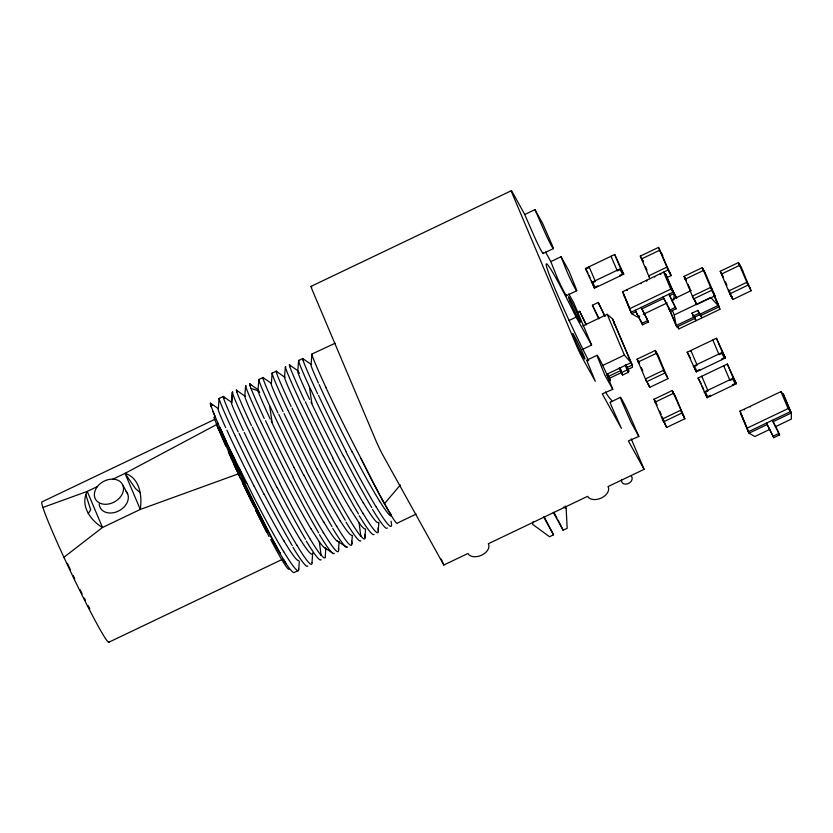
<?xml version="1.0" encoding="UTF-8"?>
<svg xmlns="http://www.w3.org/2000/svg" width="833" height="833" viewBox="0 0 833 833"><rect width="100%" height="100%" fill="white"/><g stroke="black" fill="none" stroke-linecap="round" stroke-linejoin="round"><path stroke-width="1.25" d="M325.255 556.205L325.776 548.53M365.01 537.223L365.52 529.538M231.616 403.12L232.376 392.197A94.837 2.728 64.9 0 1 232.823 392.249M298.766 568.866L299.276 561.588M312.011 562.535L312.667 553.268M338.51 549.884L339.114 541.388M351.755 543.553L352.328 535.432M378.255 530.892L378.859 522.395M232.376 392.197L231.647 402.318L223.14 396.487L219.121 398.528L218.308 408.649L210.499 403.182L210.239 403.713C221.776 435.805 238.55 465.855 253.451 496.478A94.837 6.07 63.2 0 0 283.741 551.8M285.823 366.957A94.837 2.718 64.9 0 0 285.365 366.884L284.511 377.099A85.934 2.249 65 0 1 285.011 377.38L276.129 371.174L272.12 373.215L271.391 383.336L262.884 377.495L258.865 379.536L258.053 389.667L249.629 383.826M244.767 396.081L245.62 385.866A94.837 2.728 64.9 0 1 246.068 385.929M608.413 377.609L609.871 381.139L606.663 373.934L608.475 376.558L607.444 373.955L631.018 362.699L632.309 365.031L632.424 367.301L627.79 369.519M627.03 367.686L625.989 365.104C633.871 380.952 623.063 360.564 628.405 372.289L622.563 375.069L619.367 367.863L621.085 370.373M97.555 486.493L87.236 491.418C79.833 505.277 90.474 520.49 102.48 527.487L140.277 509.442L239.071 473.602M533.245 521.531L532.568 524.301L549.52 536.733L553.529 534.817L544.22 516.949M88.225 513.597L90.703 509.827L85.851 494.823M384.419 503.726L400.402 484.921M534.963 209.614L544.511 231.532A12.766 0.677 64.5 0 0 552.269 247.245A12.766 0.677 64.5 0 0 551.217 242.903L542.606 223.4L534.963 209.614L524.717 214.518L534.286 236.416A12.766 0.677 64.5 0 0 540.898 250.067A12.766 0.677 64.5 0 0 542.866 252.357M311.75 287.281A11.339 0.594 64.5 0 0 312.292 290.071L375.933 440.678A11.339 0.594 64.5 0 0 382.878 455.099L443.812 565.013L467.896 553.508A11.339 7.435 -22.9 0 0 481.734 555.142A11.339 7.435 -22.9 0 0 488.336 543.741L587.609 496.333A11.339 7.435 -22.9 0 0 601.447 497.967A11.339 7.435 -22.9 0 0 608.048 486.566L644.107 469.343L628.363 440.938L638.869 436.45L629.3 414.553A12.766 0.677 64.5 0 0 621.543 398.851A12.766 0.677 64.5 0 0 622.584 403.182L631.206 422.695L638.838 436.471M63.881 557.277L102.48 527.487L87.246 491.418L42.847 507.484M112.434 479.392L125.033 473.363L216.882 424.424M310.99 286.396L511.295 190.726M543.012 253.555L553.237 248.671M214.841 419.322L41.994 501.882A77.771 4.103 64.5 0 0 72.867 576.332A77.771 4.103 64.5 0 0 109.092 641.691M566.294 294.726A12.766 0.677 64.5 0 1 563.306 290.415A12.766 0.677 64.5 0 1 556.34 275.463L550.821 261.604L561.078 256.72L568.981 271.058L575.874 288.124A12.766 0.677 64.5 0 1 574.208 286.823A12.766 0.677 64.5 0 1 566.555 270.579L561.046 256.72M585.443 268.486L614.692 254.523L623.75 274.203L594.502 288.176L585.443 268.486L587.931 272.985M586.703 268.674L589.441 267.372L589.098 266.747L595.387 281.439L592.648 282.751L595.064 287.114L597.813 285.802L598.156 286.427M649.855 278.68L640.306 256.095L658.528 247.391L671.19 275.598L666.629 277.774M591.388 282.564L620.637 268.59L623.75 274.203M566.534 295.632L576.748 290.748M577.363 312.427L579.706 311.313L586.276 324.61M598.865 318.852L592.398 305.242L598.24 302.452L605.091 316.28M639.806 315.967L637.526 317.061L631.685 313.718L622.668 291.696L668.076 269.975L670.544 274.265L669.649 272.152L669.992 272.776M569.074 320.497L576.113 317.134L591.607 345.081L582.215 349.558M702.271 267.653L711.809 290.238L693.587 298.943L684.049 276.358L702.271 267.653L705.384 273.266L714.922 295.861L696.7 304.566L692.4 296.121L710.622 287.416L710.965 288.041M582.777 325.995L607.174 314.343L612.442 318.727L632.309 365.031L627.28 367.436M670.773 289.103L663.609 272.141L665.629 274.067L673.251 292.102L630.914 312.323L629.831 308.658L670.773 289.103L674.022 293.497L674.022 299.63L671.742 300.713M720.243 271.256L738.465 262.551L741.578 268.164L751.127 290.759L732.905 299.464L729.791 293.841L720.243 271.256L723.315 276.952M636.849 313.447L636.068 311.625L631.685 313.718L625.489 299.068M637.12 314.02L642.555 324.818L648.397 322.027L641.129 307.439L641.899 308.845L663.797 298.381L667.722 305.992M668.649 308.116L670.294 311.563L676.136 308.783L668.868 294.195L669.638 295.59L674.022 293.497L665.629 274.067M671.95 299.765L691.338 290.509M643.222 314.333L667.181 302.9M641.785 323.423L647.626 320.632M669.524 310.168L675.355 307.377M693.108 315.54L696.086 320.705L694.399 316.852L676.146 325.568L674.241 314.926L710.736 297.496L719.254 306.742L719.879 309.335L678.937 328.879L676.146 325.568L668.524 307.523M586.963 360.127L597.178 355.254M729.791 293.841L748.013 285.136L738.465 262.551M701.011 315.457C704.364 323.089 696.534 307.7 699.751 314.676L693.92 317.456L691.984 313.177L697.835 310.376L700.886 315.717L700.23 314.062L718.483 305.347L710.861 287.302L719.254 306.742L701.011 315.457L700.23 314.062M699.751 314.676L698.981 313.27L693.139 316.061L693.92 317.456M695.17 318.248L676.917 326.963L669.295 308.928L663.026 296.985L663.797 298.381M602.321 365.645L624.396 355.097L631.018 362.699L612.442 318.727M655.29 350.464L664.828 373.049L646.606 381.753L637.068 359.158L655.29 350.464L658.403 356.076L667.941 378.671L649.719 387.366L645.419 378.932L663.641 370.227L667.941 378.671M607.444 373.955L608.736 376.287L621.439 370.227M609.235 378.369L627.114 369.956L628.405 372.289M687.194 352.234L716.453 338.271L725.512 357.951L696.253 371.924L687.194 352.234L690.307 357.857M610.599 402.599A12.766 0.677 64.5 0 0 612.37 408.066L621.418 428.401L602.259 393.842L612.765 389.365L607.247 375.506A12.766 0.677 64.5 0 0 599.593 359.262A12.766 0.677 64.5 0 0 597.927 357.961L604.82 375.027L612.765 389.365M610.235 402.224L620.45 397.351M108.748 642.274L282.772 559.151M693.139 366.312L722.398 352.338L725.512 357.951M698.085 378.005L727.344 364.042L736.403 383.721L707.144 397.695L698.085 378.005L701.199 383.628M675.334 396.164L684.882 418.76L666.66 427.454L662.36 419.02L680.571 410.315L680.925 410.94L681.821 413.053L663.547 421.842L653.999 399.246L672.221 390.552L675.292 396.248M416.052 514.138L397.612 522.947A94.775 4.998 64.5 0 1 361.106 458.639L354.504 445.874A94.837 4.238 63.1 0 1 325.651 386.991M704.031 392.083L733.29 378.109L736.403 383.721M769.682 429.443L754.854 436.534L749.013 433.191L739.996 411.169L780.938 391.614L783.728 394.936L791.35 412.97L791.35 419.093L775.377 426.725M782.958 393.54L790.579 411.575L748.242 431.796L747.159 428.131L788.101 408.576L790.579 411.575L791.35 412.97L773.097 421.685L772.326 420.29L779.594 434.878L773.753 437.658L766.485 423.081L768.13 426.486M767.266 424.476L749.013 433.191L740.62 413.762M553.299 512.41L563.16 530.215L567.179 528.289L566.138 508.265L565.19 506.006M772.982 436.263L778.824 433.472M335.064 343.238L311.906 354.077L311.136 364.354L302.629 358.513L298.61 360.554L297.798 370.685L289.374 364.844M298.349 570.595L294.549 572.292A94.837 7.278 64 0 1 286.437 564.233L272.703 541.523M550.821 261.604L545.542 251.972M258.23 390.885L250.91 388.293L249.848 385.262M563.316 507.162L566.138 508.265M125.033 473.363C139.954 478.038 142.287 496.083 140.277 509.442L125.023 473.373L135.404 488.482L140.225 492.74M324.37 547.541L333.262 553.518M337.23 540.94L346.507 547.187M236.385 390.156L245.266 396.362M608.423 377.578L610.245 380.212L608.736 376.287M626.999 367.686L625.198 365.073L627.114 369.956M692.004 313.166L692.379 313.749M283.657 560.015L286.427 564.212M246.88 483.546C234.208 466.928 228.919 445.926 219.777 427.287C237.863 470.104 258.053 512.42 280.252 553.487L270.881 536.827L250.91 496.905L244.392 483.255L240.425 470.614L235.708 463.658L234.24 458.004L226.628 444.353L224.306 437.148M283.709 559.995L284.553 561.067M524.748 214.498L512.868 193.027A11.339 0.594 64.5 0 0 512.587 194.401L576.228 345.018A11.339 0.594 64.5 0 0 583.183 359.429L595.303 381.306L587.713 362.844A12.766 0.677 64.5 0 1 587.452 360.762M215.445 417.51L212.988 411.617M212.457 405.484L210.499 403.182L211.186 406.858M365.323 528.726A85.934 6.799 64 0 1 359.065 522.801L350.61 509.619M744.327 409.534L744.254 409.888M310.844 528.57L319.31 541.773L321.111 555.33A94.837 7.278 64 0 1 310.261 539.19M750.304 406.973L750.002 406.848M654.873 277.045L654.571 276.91M646.835 280.877L646.46 280.325L646.637 281.002M641.004 283.668L640.702 283.532M627.134 290.29L626.749 289.738L626.926 290.415M660.84 274.494L660.33 273.703L660.507 274.38M741.537 268.247L739.11 263.884L740.006 265.998L739.662 265.373L721.44 274.078L721.784 274.703M742.432 270.371L742.776 270.985M749.585 287.312L749.929 287.937M751.127 290.759L746.816 282.314L728.604 291.019L728.948 291.644M731.718 296.631L731.364 296.007L732.259 298.131L729.843 293.757M702.906 268.986L705.332 273.349M703.802 271.1L703.458 270.475L685.236 279.18L685.59 279.805L684.695 277.681L686.507 280.96M706.228 275.473L706.571 276.087M713.381 292.414L713.735 293.039M711.861 290.165L714.922 295.861M684.049 276.358L685.913 279.721M688.006 284.168L688.35 284.792M695.17 301.109L695.513 301.733M721.857 359.7L721.503 359.075L724.252 357.763L721.826 353.4L719.087 354.702L712.798 340.01M660.069 250.837L659.726 250.212L641.504 258.917L641.847 259.542M662.839 255.835L661.589 253.086M724.033 366.405L723.679 365.781L729.979 380.473L732.717 379.171L735.143 383.534L732.394 384.846L732.738 385.471M667.223 267.778L666.879 267.154L648.657 275.858L649.011 276.483M671.19 275.598L668.076 269.975L658.528 247.391M692.994 314.853L695.045 318.508L694.399 316.852M672.252 289.457L673.022 290.852M676.583 297.818L673.835 292.779M676.667 298.349L673.085 291.435M640.306 256.095L643.42 261.708L640.952 257.418M691.203 351.12L690.849 350.495L697.148 365.187L694.399 366.499L696.825 370.862L699.564 369.55L699.907 370.175M702.084 376.891L701.74 376.266L708.029 390.958L705.291 392.27L707.717 396.633L710.455 395.321L710.799 395.946M611.38 256.887L611.037 256.262L617.326 270.954L620.064 269.653L622.49 274.015L619.752 275.327L620.096 275.952M636.068 311.625L635.287 310.23L636.985 314.031M658.351 356.16L655.925 351.786L656.82 353.91L656.477 353.286L638.255 361.98L638.609 362.605L637.714 360.491L639.525 363.771M659.247 358.273L659.59 358.898M623.292 294.288L625.01 297.943M666.4 375.214L666.754 375.839M676.188 398.361L676.531 398.986M683.341 415.303L683.685 415.927M672.221 390.552L684.237 417.427M681.769 413.137L684.882 418.76M637.068 359.158L639.557 363.657M648.532 384.544L648.189 383.919L649.719 387.366M653.999 399.246L657.07 404.953M592.398 305.242L598.76 318.112M568.762 293.862L573.802 302.941L591.607 345.081M612.057 401.496L610.818 399.267A74.928 3.946 64.5 0 1 605.487 391.979M553.862 512.347L556.944 517.918M558.172 520.136L563.16 530.215M543.657 517.012L553.529 534.817M122.795 485.087A15.39 11.6 -29 0 1 105.916 504.298A15.39 11.6 -29 0 1 98.075 485.754A15.39 11.6 -29 0 1 122.795 485.087L127.626 493.813M667.847 306.221L669.347 309.324M271.808 538.587L273.276 541.388M269.049 536.567L243.08 484.056L217.017 425.434L225.691 445.967M640.806 321.132L636.933 313.635M604.706 316.061L598.24 302.452M586.161 324.912L579.706 311.313M270.652 539.565L276.827 551.05A90.568 4.779 64.5 0 0 288.999 569.178M253.867 506.391L243.069 484.046M768.224 426.673L773.753 437.658M778.064 431.359L773.097 421.685M646.866 318.518L641.899 308.845M640.869 320.976L642.555 324.818M777.887 431.286L779.594 434.878M646.689 318.435L648.397 322.027M231.012 457.942L240.539 478.579M234.208 464.887L236.864 470.77M228.315 451.84L231.033 457.994M780.938 391.614L788.101 408.576M725.512 281.95L726.938 285.344M728.854 289.863L732.905 299.464M714.152 295.767L719.879 309.335M716.453 338.271L722.398 352.338M727.344 364.042L733.29 378.109M688.829 285.927L690.265 289.311M694.555 299.474L696.7 304.566M698.981 313.27L697.825 310.438M739.996 411.169L747.159 428.131M676.136 308.783L669.638 295.59M672.335 310.417L674.241 314.926M677.989 326.619L678.937 328.879M693.774 366.062L696.253 371.924M702.188 385.971L703.677 389.49M704.666 391.833L707.144 397.695M645.565 266.789L647.002 270.184M672.866 391.874L673.762 393.999L673.418 393.374L655.196 402.079L655.54 402.693L654.644 400.579M614.692 254.523L620.637 268.59M622.668 291.696L629.831 308.658M641.368 367.603L642.805 370.987M659.746 411.075L661.173 414.47M662.131 416.729L664.994 423.508M665.119 424.007L666.66 427.454M607.174 314.343L624.396 355.097M589.046 275.286L590.035 277.628M591.524 281.148L594.502 288.176M622.563 375.069L621.241 371.935M631.247 438.918L644.107 469.343M441.292 559.068L443.812 565.013M218.538 429.099L213.862 417.343M711.632 288.707L712.35 291.144M217.465 422.123L217.767 423.372M613.734 321.059L614.494 324.849M783.728 394.936L784.155 397.299M666.4 275.463L667.035 279.003M309.387 386.751L311.886 403.568M269.642 405.733L272.12 422.518M359.065 522.801L360.866 536.348A94.837 7.278 64 0 1 349.995 520.177A94.837 6.07 63.2 0 1 319.601 464.647M125.981 491.262A15.39 11.6 -29 0 1 118.286 511.139A15.39 11.6 -29 0 1 99.189 504.059M242.997 482.026A77.771 4.103 64.5 0 1 241.508 478.84M89.787 608.694A65.62 3.457 64.5 0 1 88.183 605.633M85.403 600.239A65.62 3.457 64.5 0 1 84.258 597.99M82.144 593.794A65.62 3.457 64.5 0 1 80.051 589.608M74.762 578.789A65.62 3.457 64.5 0 1 73.158 575.478M70.524 569.949A65.62 3.457 64.5 0 1 67.411 563.327M588.619 360.699A74.928 3.946 64.5 0 1 546.875 267.664A74.928 3.946 64.5 0 1 576.113 317.134M303.025 360.335A94.837 2.718 64.9 0 1 303.233 358.825M299.068 360.627A94.837 2.718 64.9 0 0 298.61 360.554A94.837 2.853 63.8 0 0 309.449 386.866M317.633 393.915A94.837 2.822 63.9 0 1 303.17 360.606M343.56 456.463A94.837 4.113 63.1 0 1 310.136 388.084M346.101 451.538A94.837 3.946 63.2 0 1 318.55 395.404M376.485 507.505A94.837 6.06 63.2 0 1 346.101 451.986M371.726 507.62A94.837 5.675 63.1 0 1 343.602 456.067M387.293 527.997A94.837 7.268 64 0 1 372.507 509.4M391.572 524.696A94.837 7.278 64 0 1 376.308 507.068M312.271 355.816A94.837 2.718 64.9 0 1 312.448 354.327M326.297 388.188A94.837 2.822 63.9 0 1 312.396 356.045M361.106 458.639A93.806 4.946 64.5 0 0 370.987 478.204A93.483 4.925 64.5 0 0 381.17 497.447A90.662 4.779 64.5 0 0 385.013 504.34M298.828 568.991A94.837 7.278 64 0 1 283.564 551.363M223.536 398.299A94.837 2.718 64.9 0 1 224.66 398.091M219.121 398.528A94.837 2.728 64.9 0 1 219.568 398.58M235.073 435.763A94.837 2.853 63.8 0 1 219.194 398.674M238.144 431.879A94.837 2.822 63.9 0 1 223.681 398.57M266.602 489.502A94.837 3.946 63.2 0 1 239.061 433.368M264.061 494.427A94.837 4.113 63.1 0 1 235.302 436.096M296.985 545.469A94.837 6.06 63.2 0 1 266.602 489.96M292.227 545.584A94.837 5.675 63.1 0 1 264.103 494.031M307.804 565.961A94.837 7.268 64 0 1 293.008 547.364M312.073 562.66A94.837 7.278 64 0 1 296.808 545.032M236.78 391.968A94.837 2.718 64.9 0 1 236.988 390.469M248.317 429.432A94.837 2.853 63.8 0 1 232.449 392.343M251.389 425.548A94.837 2.822 63.9 0 1 236.926 392.249M279.857 483.171A94.837 3.946 63.2 0 1 252.305 427.048M277.316 488.096A94.837 4.113 63.1 0 1 248.557 429.766M310.24 539.138A94.837 6.06 63.2 0 1 279.857 483.629M305.482 539.263A94.837 5.675 63.1 0 1 277.358 487.711M321.049 559.63A94.837 7.268 64 0 1 306.263 541.034M250.035 385.637A94.837 2.718 64.9 0 1 251.149 385.44M261.562 423.102A94.837 2.853 63.8 0 1 245.693 386.012M264.248 418.499A94.837 2.853 63.8 0 1 251.087 388.657M293.101 476.84A94.837 3.946 63.2 0 1 265.56 420.717M290.561 481.766A94.837 4.113 63.1 0 1 261.801 423.435M323.485 532.818A94.837 6.06 63.2 0 1 293.101 477.299M318.727 532.933A94.837 5.675 63.1 0 1 290.602 481.38M334.293 553.299A94.837 7.268 64 0 1 319.508 534.703M338.573 550.009A94.837 7.278 64 0 1 323.308 532.381M263.28 379.317A94.837 2.718 64.9 0 1 263.488 377.807M259.323 379.598A94.837 2.728 64.9 0 0 258.865 379.546A94.837 2.853 63.8 0 0 269.673 405.806M277.889 412.897A94.837 2.822 63.9 0 1 263.426 379.588M303.806 475.445A94.837 4.113 63.1 0 1 270.413 407.087M306.346 470.52A94.837 3.946 63.2 0 1 278.805 414.386M336.74 526.487A94.837 6.06 63.2 0 1 306.357 470.968M331.982 526.602A94.837 5.675 63.1 0 1 303.858 475.049M347.548 546.979A94.837 7.268 64 0 1 332.752 528.382M351.828 543.678A94.837 7.278 64 0 1 336.563 526.05M276.535 373.007A94.837 2.728 64.9 0 1 276.733 371.466M272.12 373.215A94.837 2.728 64.9 0 1 272.568 373.267M288.083 410.492A94.837 2.843 63.8 0 1 272.193 373.371M291.134 406.566A94.837 2.822 63.9 0 1 276.671 373.257M319.601 464.179A94.837 3.936 63.2 0 1 292.081 408.097M317.061 469.114A94.837 4.113 63.1 0 1 288.291 410.763M345.226 520.261A94.837 5.675 63.1 0 1 317.102 468.719M360.793 540.648A94.837 7.278 64 0 1 346.018 522.093M289.79 366.676A94.837 2.728 64.9 0 1 289.978 365.146M301.338 404.161A94.837 2.843 63.8 0 1 285.448 367.041M304.389 400.236A94.837 2.822 63.9 0 1 289.926 366.926M332.846 457.858A94.837 3.936 63.2 0 1 305.326 401.777M330.305 462.794A94.837 4.113 63.1 0 1 301.536 404.432M363.24 513.846A94.837 6.07 63.2 0 1 332.846 458.317M358.471 513.94A94.837 5.675 63.1 0 1 330.347 462.388M374.038 534.317A94.837 7.278 64 0 1 359.273 515.762M378.328 531.027A94.837 7.278 64 0 1 363.042 513.367M325.432 556.559A94.827 7.268 64 0 1 320.809 554.643M338.458 548.187A94.837 7.174 65.1 0 1 338.614 550.103M351.484 540.627A94.837 7.174 65.1 0 1 351.87 543.782M365.177 537.577A94.827 7.268 64 0 1 360.554 535.661M364.739 534.297A94.837 7.174 65.1 0 1 365.114 537.452M377.984 527.966A94.837 7.174 65.1 0 1 378.359 531.121M391.01 521.187A94.837 7.153 65.1 0 1 391.489 524.53M391.239 516.189A85.934 6.81 64 0 1 379.442 500.82M325.578 547.708A85.924 6.799 64 0 1 319.31 541.783M379.546 501.039A85.934 5.633 63.1 0 1 352.172 451.757M310.896 528.695A85.934 5.602 63 0 1 282.179 476.091A85.934 3.769 62.9 0 1 255.231 421.05A85.934 2.384 63.8 0 1 244.756 396.071M352.244 452.184A85.934 3.873 62.9 0 1 319.133 384.565M318.383 383.055A85.934 2.468 63.7 0 1 311.25 364.594M312.625 553.195A85.934 6.81 64 0 1 300.463 539.69M378.369 522.499A85.934 6.82 64.1 0 1 363.209 502.538M300.567 539.919A85.934 5.675 63.1 0 1 272.641 489.7M363.542 503.226A85.934 5.8 63.1 0 1 333.731 448.31A85.934 4.05 62.9 0 1 310.969 402.016M272.672 489.835A85.934 3.873 62.9 0 1 244.256 432.421M243.226 430.442A85.934 2.457 63.7 0 1 231.761 402.558M309.626 399.413A85.934 2.582 63.6 0 1 297.902 370.893M298.099 371.331A85.934 2.228 64.7 0 1 299.443 373.434M298.87 560.474A85.934 6.82 64.1 0 1 283.678 540.44M283.97 541.044A85.934 5.789 63.1 0 1 254.211 486.191M350.651 509.713A85.934 5.602 63 0 1 321.954 457.15A85.934 3.769 62.9 0 1 294.976 402.079A85.924 2.384 63.8 0 1 284.501 377.089M254.127 486.212A85.934 4.04 62.9 0 1 226.93 430.182M225.649 427.61A85.934 2.582 63.6 0 1 218.413 408.868M351.641 535.213A85.934 6.81 64 0 1 340.239 520.76M340.333 520.948A85.934 5.675 63.1 0 1 312.406 470.76M312.437 470.853A85.934 3.863 62.9 0 1 284.063 413.543M283.012 411.544A85.934 2.457 63.7 0 1 271.496 383.565M338.614 541.492A85.934 6.82 64.1 0 1 323.443 521.479M323.777 522.197A85.934 5.8 63.1 0 1 293.966 467.261M293.924 467.261A85.934 4.05 62.9 0 1 271.204 420.957M270.267 419.103A85.934 2.582 63.6 0 1 257.876 390.167M257.741 389.854A85.934 2.228 64.7 0 1 259.709 392.437M391.302 514.69A90.662 4.779 64.5 0 1 389.282 511.545M388.73 510.65A90.662 4.779 64.5 0 1 385.606 505.371M631.352 476.143A5.675 4.269 -29 0 1 627.832 483.754A5.675 4.269 -29 0 1 621.585 479.662M266.841 532.225L255.877 510.556L266.841 532.225M570.043 301.359A14.171 0.75 64.5 0 0 580.424 322.121A14.171 0.75 64.5 0 0 573.208 305.034A14.171 0.75 64.5 0 0 570.043 301.359M574.291 338.198A14.171 0.75 64.5 0 0 584.672 358.961A14.171 0.75 64.5 0 0 577.456 341.874A14.171 0.75 64.5 0 0 574.291 338.198"/></g></svg>
